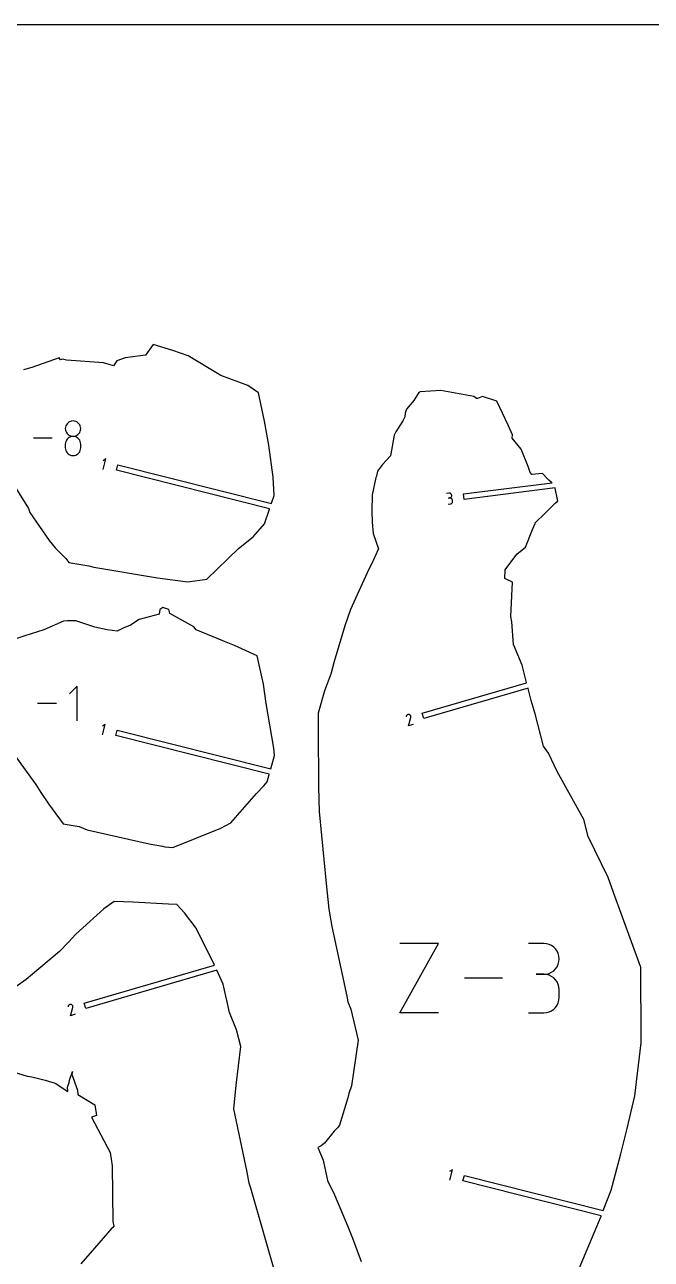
# Model space of a CAD drawing. Extents: x 0 to 560, y 0 to 480.
# Drawn here: x 130 to 258.7, y 226.6 to 480 of the extents above; entities that cross this region are included whole.
import ezdxf

# ---------------------------------------------------------------- set-up
doc = ezdxf.new("R2010")
doc.units = 0

msp = doc.modelspace()

# ---------------------------------------------------------------- linework, layer by layer
at = {"layer": 'annotation', "color": 1}
for p, q in [((138.575557, 397.892096), (138.458494, 397.646261)), ((138.731656, 398.11252), (138.575557, 397.892096)), ((138.922297, 398.30301), (138.731656, 398.11252)), ((139.142985, 398.459044), (138.922297, 398.30301)), ((139.389227, 398.576097), (139.142985, 398.459044)), ((139.656527, 398.649646), (139.389227, 398.576097)), ((139.940394, 398.675167), (139.656527, 398.649646)), ((140.22426, 398.649646), (139.940394, 398.675167)), ((139.940394, 398.675167), (139.940394, 398.675167)), ((140.49156, 398.576097), (140.22426, 398.649646)), ((140.737802, 398.459044), (140.49156, 398.576097)), ((140.95849, 398.30301), (140.737802, 398.459044)), ((141.149131, 398.11252), (140.95849, 398.30301)), ((141.30523, 397.892096), (141.149131, 398.11252)), ((141.422293, 397.646261), (141.30523, 397.892096)), ((138.38496, 397.37954), (138.35945, 397.096456)), ((138.35945, 397.096456), (138.35945, 397.096456)), ((138.35945, 397.096456), (138.384975, 396.812043)), ((138.458494, 397.646261), (138.38496, 397.37954)), ((138.384975, 396.812043), (138.458545, 396.544288)), ((138.458545, 396.544288), (138.575657, 396.297676)), ((138.575657, 396.297676), (138.731803, 396.076694)), ((138.731803, 396.076694), (138.922481, 395.88583)), ((139.142985, 395.297008), (138.922297, 395.140771)), ((138.922481, 395.88583), (139.143184, 395.72957)), ((139.389227, 395.414166), (139.142985, 395.297008)), ((139.143184, 395.72957), (139.389407, 395.6124)), ((139.656527, 395.487754), (139.389227, 395.414166)), ((139.389407, 395.6124), (139.656645, 395.538809)), ((139.940394, 395.513281), (139.656527, 395.487754)), ((139.656645, 395.538809), (139.940394, 395.513281)), ((139.940394, 395.513281), (140.224142, 395.538809)), ((140.22426, 395.487768), (139.940394, 395.513281)), ((139.940394, 395.513281), (139.940394, 395.513281)), ((139.940394, 395.513281), (139.940394, 395.513281)), ((140.224142, 395.538809), (140.49138, 395.6124)), ((140.49156, 395.414218), (140.22426, 395.487768)), ((140.49138, 395.6124), (140.737604, 395.72957)), ((140.737802, 395.297108), (140.49156, 395.414218)), ((140.737604, 395.72957), (140.958306, 395.88583)), ((140.95849, 395.140918), (140.737802, 395.297108)), ((140.958306, 395.88583), (141.148984, 396.076694)), ((141.148984, 396.076694), (141.305131, 396.297676)), ((141.305131, 396.297676), (141.422242, 396.544288)), ((141.422242, 396.544288), (141.495812, 396.812043)), ((141.495827, 397.37954), (141.422293, 397.646261)), ((141.495812, 396.812043), (141.521337, 397.096456)), ((141.521337, 397.096456), (141.495827, 397.37954)), ((141.521337, 397.096456), (141.521337, 397.096456)), ((135.690353, 395.124184), (131.797598, 395.124184)), ((138.38496, 394.214832), (138.35945, 393.930552)), ((138.35945, 393.930552), (138.35945, 393.142982)), ((138.35945, 393.142982), (138.35945, 393.142982)), ((138.35945, 393.142982), (138.384975, 392.858722)), ((138.458494, 394.482484), (138.38496, 394.214832)), ((138.384975, 392.858722), (138.458545, 392.591377)), ((138.575557, 394.729018), (138.458494, 394.482484)), ((138.731656, 394.949944), (138.575557, 394.729018)), ((138.922297, 395.140771), (138.731656, 394.949944)), ((141.149131, 394.950128), (140.95849, 395.140918)), ((141.30523, 394.729217), (141.149131, 394.950128)), ((141.422293, 394.482664), (141.30523, 394.729217)), ((141.422242, 392.591377), (141.495812, 392.858722)), ((141.495827, 394.214949), (141.422293, 394.482664)), ((141.495812, 392.858722), (141.521337, 393.142982)), ((141.521337, 393.930552), (141.495827, 394.214949)), ((141.521337, 393.142982), (141.521337, 393.930552)), ((141.521337, 393.930552), (141.521337, 393.930552)), ((138.458545, 392.591377), (138.575657, 392.345359)), ((138.575657, 392.345359), (138.731803, 392.125082)), ((138.731803, 392.125082), (138.922481, 391.934958)), ((138.922481, 391.934958), (139.143184, 391.779403)), ((139.143184, 391.779403), (139.389407, 391.662827)), ((139.389407, 391.662827), (139.656645, 391.589646)), ((139.656645, 391.589646), (139.940394, 391.564271)), ((139.940394, 391.564271), (140.224142, 391.589646)), ((139.940394, 391.564271), (139.940394, 391.564271)), ((140.224142, 391.589646), (140.49138, 391.662827)), ((140.49138, 391.662827), (140.737604, 391.779403)), ((140.737604, 391.779403), (140.958306, 391.934958)), ((140.958306, 391.934958), (141.148984, 392.125082)), ((141.148984, 392.125082), (141.305131, 392.345359)), ((141.305131, 392.345359), (141.422242, 392.591377)), ((146.700663, 390.880423), (146.095897, 390.519359)), ((146.152328, 388.708574), (146.700663, 390.880423)), ((217.156663, 383.855169), (216.663203, 383.792539)), ((217.281922, 382.868248), (217.034844, 382.836889)), ((217.034844, 382.836889), (217.281922, 382.868248)), ((217.246424, 383.858467), (217.156663, 383.855169)), ((217.332849, 383.846109), (217.246424, 383.858467)), ((217.281922, 382.868248), (217.369661, 382.88748)), ((217.371683, 382.871546), (217.281922, 382.868248)), ((217.281922, 382.868248), (217.281922, 382.868248)), ((217.414368, 383.819331), (217.332849, 383.846109)), ((217.369661, 382.88748), (217.450256, 382.92105)), ((217.458108, 382.859189), (217.371683, 382.871546)), ((217.489414, 383.779369), (217.414368, 383.819331)), ((217.450256, 382.92105), (217.522497, 382.96738)), ((217.539627, 382.832411), (217.458108, 382.859189)), ((217.55642, 383.727457), (217.489414, 383.779369)), ((217.522497, 382.96738), (217.585172, 383.024894)), ((217.614674, 382.792448), (217.539627, 382.832411)), ((217.613815, 383.664833), (217.55642, 383.727457)), ((217.585172, 383.024894), (217.637069, 383.092015)), ((217.660034, 383.59273), (217.613815, 383.664833)), ((217.681679, 382.740537), (217.614674, 382.792448)), ((217.637069, 383.092015), (217.676979, 383.167166)), ((217.693506, 383.512386), (217.660034, 383.59273)), ((217.676979, 383.167166), (217.703689, 383.248771)), ((217.739074, 382.677912), (217.681679, 382.740537)), ((217.712664, 383.425035), (217.693506, 383.512386)), ((217.703689, 383.248771), (217.715988, 383.335253)), ((217.715988, 383.335253), (217.712664, 383.425035)), ((217.712664, 383.425035), (217.712664, 383.425035)), ((217.785293, 382.60581), (217.739074, 382.677912)), ((216.944903, 381.573013), (217.438364, 381.635643)), ((217.438364, 381.635643), (217.526103, 381.654869)), ((217.438364, 381.635643), (217.438364, 381.635643)), ((217.526103, 381.654869), (217.606702, 381.688413)), ((217.606702, 381.688413), (217.678949, 381.734692)), ((217.678949, 381.734692), (217.741634, 381.79212)), ((217.741634, 381.79212), (217.793548, 381.859113)), ((217.818765, 382.525465), (217.785293, 382.60581)), ((217.793548, 381.859113), (217.83348, 381.934086)), ((217.837924, 382.438115), (217.818765, 382.525465)), ((217.83348, 381.934086), (217.86022, 382.015454)), ((217.869283, 382.191036), (217.837924, 382.438115)), ((217.837924, 382.438115), (217.837924, 382.438115)), ((217.86022, 382.015454), (217.872558, 382.101632)), ((217.872558, 382.101632), (217.869283, 382.191036)), ((140.771826, 344.264693), (139.188016, 342.680437)), ((140.771826, 337.140454), (140.771826, 344.264693)), ((136.516873, 340.702573), (132.621461, 340.702573)), ((208.359983, 338.055295), (208.332364, 337.916714)), ((208.389163, 338.140376), (208.359983, 338.055295)), ((208.431685, 338.216696), (208.389163, 338.140376)), ((208.485872, 338.283256), (208.431685, 338.216696)), ((208.550044, 338.339054), (208.485872, 338.283256)), ((208.622525, 338.383087), (208.550044, 338.339054)), ((208.701635, 338.414355), (208.622525, 338.383087)), ((208.785697, 338.431857), (208.701635, 338.414355)), ((208.873031, 338.43459), (208.785697, 338.431857)), ((208.85344, 336.125323), (209.321518, 337.803427)), ((208.961961, 338.421555), (208.873031, 338.43459)), ((209.046662, 338.392197), (208.961961, 338.421555)), ((208.961961, 338.421555), (208.961961, 338.421555)), ((209.12277, 338.349519), (209.046662, 338.392197)), ((209.189228, 338.295203), (209.12277, 338.349519)), ((209.244981, 338.230929), (209.189228, 338.295203)), ((209.288973, 338.158376), (209.244981, 338.230929)), ((209.320146, 338.079225), (209.288973, 338.158376)), ((209.337446, 337.995156), (209.320146, 338.079225)), ((209.321518, 337.803427), (209.322192, 337.80504)), ((209.321518, 337.803427), (209.321518, 337.803427)), ((209.322192, 337.80504), (209.32282, 337.806652)), ((209.32282, 337.806652), (209.323404, 337.808275)), ((209.323404, 337.808275), (209.323949, 337.809923)), ((209.323949, 337.809923), (209.324458, 337.811608)), ((209.324458, 337.811608), (209.324934, 337.813344)), ((209.324934, 337.813344), (209.32538, 337.815144)), ((209.32538, 337.815144), (209.3258, 337.81702)), ((209.3258, 337.81702), (209.326198, 337.818986)), ((209.326198, 337.818986), (209.339815, 337.90785)), ((209.326198, 337.818986), (209.326198, 337.818986)), ((209.339815, 337.90785), (209.337446, 337.995156)), ((146.571635, 336.399828), (145.966869, 336.038764)), ((146.0233, 334.227979), (146.571635, 336.399828)), ((209.808477, 336.403902), (208.85344, 336.125323)), ((207.072008, 277.201127), (214.982542, 291.44795)), ((214.982542, 291.44795), (207.072008, 291.44795)), ((236.621255, 291.431422), (233.457578, 291.431422)), ((237.19025, 291.38035), (236.621255, 291.431422)), ((237.725655, 291.233168), (237.19025, 291.38035)), ((238.218564, 290.99893), (237.725655, 291.233168)), ((238.660072, 290.686686), (238.218564, 290.99893)), ((239.041276, 290.305489), (238.660072, 290.686686)), ((239.353268, 289.864391), (239.041276, 290.305489)), ((239.587145, 289.372444), (239.353268, 289.864391)), ((239.734002, 288.8387), (239.587145, 289.372444)), ((239.041276, 286.231531), (239.353268, 286.673745)), ((239.353268, 286.673745), (239.587145, 287.167248)), ((239.587145, 287.167248), (239.734002, 287.703063)), ((239.784933, 288.272211), (239.734002, 288.8387)), ((239.734002, 287.703063), (239.784933, 288.272211)), ((239.784933, 288.272211), (239.784933, 288.272211)), ((228.11636, 284.324539), (220.32644, 284.324539)), ((236.621255, 285.104067), (235.037183, 285.104067)), ((235.037183, 285.104067), (236.621255, 285.104067)), ((236.621255, 285.104067), (237.19025, 285.155151)), ((237.19025, 285.052995), (236.621255, 285.104067)), ((236.621255, 285.104067), (236.621255, 285.104067)), ((237.19025, 285.155151), (237.725655, 285.302418)), ((237.725655, 284.905813), (237.19025, 285.052995)), ((237.725655, 285.302418), (238.218564, 285.53689)), ((238.218564, 284.671575), (237.725655, 284.905813)), ((238.218564, 285.53689), (238.660072, 285.849587)), ((238.660072, 284.359331), (238.218564, 284.671575)), ((238.660072, 285.849587), (239.041276, 286.231531)), ((239.041276, 283.978134), (238.660072, 284.359331)), ((239.353268, 283.537036), (239.041276, 283.978134)), ((239.587145, 283.045089), (239.353268, 283.537036)), ((239.734002, 282.511345), (239.587145, 283.045089)), ((239.784933, 281.944857), (239.734002, 282.511345)), ((239.784933, 280.360784), (239.784933, 281.944857)), ((239.784933, 281.944857), (239.784933, 281.944857)), ((139.068263, 278.775439), (139.014077, 278.70888)), ((139.132436, 278.831237), (139.068263, 278.775439)), ((139.204917, 278.87527), (139.132436, 278.831237)), ((139.284027, 278.906538), (139.204917, 278.87527)), ((139.368088, 278.92404), (139.284027, 278.906538)), ((139.455423, 278.926774), (139.368088, 278.92404)), ((139.544353, 278.913738), (139.455423, 278.926774)), ((139.629054, 278.88438), (139.544353, 278.913738)), ((139.544353, 278.913738), (139.544353, 278.913738)), ((139.705162, 278.841703), (139.629054, 278.88438)), ((139.77162, 278.787386), (139.705162, 278.841703)), ((139.827373, 278.723112), (139.77162, 278.787386)), ((239.041276, 278.327139), (239.353268, 278.768208)), ((239.353268, 278.768208), (239.587145, 279.260191)), ((239.587145, 279.260191), (239.734002, 279.79406)), ((239.734002, 279.79406), (239.784933, 280.360784)), ((138.942375, 278.547478), (138.914756, 278.408897)), ((138.971555, 278.632559), (138.942375, 278.547478)), ((139.014077, 278.70888), (138.971555, 278.632559)), ((139.435832, 276.617506), (139.90391, 278.29561)), ((140.390868, 276.896085), (139.435832, 276.617506)), ((139.871364, 278.650559), (139.827373, 278.723112)), ((139.902538, 278.571408), (139.871364, 278.650559)), ((139.919838, 278.487339), (139.902538, 278.571408)), ((139.90391, 278.29561), (139.904584, 278.297224)), ((139.90391, 278.29561), (139.90391, 278.29561)), ((139.904584, 278.297224), (139.905212, 278.298835)), ((139.905212, 278.298835), (139.905796, 278.300458)), ((139.905796, 278.300458), (139.906341, 278.302106)), ((139.906341, 278.302106), (139.90685, 278.303791)), ((139.90685, 278.303791), (139.907325, 278.305527)), ((139.907325, 278.305527), (139.907772, 278.307327)), ((139.907772, 278.307327), (139.908192, 278.309203)), ((139.908192, 278.309203), (139.90859, 278.31117)), ((139.90859, 278.31117), (139.922207, 278.400033)), ((139.90859, 278.31117), (139.90859, 278.31117)), ((139.922207, 278.400033), (139.919838, 278.487339)), ((214.982542, 277.201127), (207.072008, 277.201127)), ((233.457578, 277.201574), (236.621255, 277.201574)), ((236.621255, 277.201574), (237.19025, 277.252617)), ((236.621255, 277.201574), (236.621255, 277.201574)), ((237.19025, 277.252617), (237.725655, 277.399724)), ((237.725655, 277.399724), (238.218564, 277.633867)), ((238.218564, 277.633867), (238.660072, 277.946016)), ((238.660072, 277.946016), (239.041276, 278.327139)), ((217.832131, 244.99967), (217.227365, 244.638606)), ((217.283796, 242.827821), (217.832131, 244.99967))]:
    msp.add_line(p, q, dxfattribs=at)
at = {"layer": 'boundary', "color": 5}
for p, q in [((156.365212, 414.351709), (154.809302, 412.142298)), ((160.454458, 413.102858), (156.365212, 414.351709)), ((163.573734, 412.039023), (160.454458, 413.102858)), ((137.079092, 411.634514), (131.474726, 409.676149)), ((137.342925, 411.247132), (137.079092, 411.634514)), ((137.792464, 411.332825), (137.342925, 411.247132)), ((138.598169, 411.120597), (137.792464, 411.332825)), ((146.228025, 410.597524), (138.598169, 411.120597)), ((147.361462, 410.271344), (146.228025, 410.597524)), ((148.908898, 411.014352), (148.217227, 409.958412)), ((150.628762, 411.648039), (148.908898, 411.014352)), ((154.809302, 412.142298), (150.628762, 411.648039)), ((170.323418, 408.009822), (163.573734, 412.039023)), ((131.474726, 409.676149), (129.75925, 409.132434)), ((148.217227, 409.958412), (147.361462, 410.271344)), ((175.814247, 405.936043), (170.323418, 408.009822)), ((178.006987, 404.445295), (175.814247, 405.936043)), ((179.231354, 398.652831), (178.006987, 404.445295)), ((210.957114, 404.547499), (209.95836, 402.860639)), ((211.247417, 404.66174), (210.957114, 404.547499)), ((215.453236, 404.893226), (211.247417, 404.66174)), ((222.263539, 403.661935), (215.453236, 404.893226)), ((222.816111, 403.293895), (222.263539, 403.661935)), ((223.017098, 403.315403), (222.816111, 403.293895)), ((224.043506, 403.720069), (223.017098, 403.315403)), ((226.969635, 402.711272), (224.043506, 403.720069)), ((208.447015, 401.065177), (208.149493, 400.28215)), ((209.95836, 402.860639), (208.447015, 401.065177)), ((229.327416, 397.834398), (226.969635, 402.711272)), ((180.146742, 393.685392), (179.231354, 398.652831)), ((207.699931, 398.682801), (206.262385, 396.451213)), ((208.091192, 399.531108), (207.699931, 398.682801)), ((208.149493, 400.28215), (208.091192, 399.531108)), ((230.162713, 395.841076), (229.327416, 397.834398)), ((205.856053, 395.746685), (205.145768, 391.53681)), ((206.262385, 396.451213), (205.856053, 395.746685)), ((230.138909, 395.174781), (230.162713, 395.841076)), ((181.055524, 387.165483), (180.146742, 393.685392)), ((231.955415, 392.873367), (230.138909, 395.174781)), ((233.394922, 389.311489), (231.955415, 392.873367)), ((205.145768, 391.53681), (203.489033, 389.736096)), ((148.882966, 388.583323), (149.163499, 389.694457)), ((180.315501, 380.647428), (148.882966, 388.583323)), ((149.163499, 389.694457), (180.692181, 381.734287)), ((202.454707, 388.35051), (202.274023, 387.334576)), ((203.489033, 389.736096), (202.454707, 388.35051)), ((233.811785, 388.109825), (233.394922, 389.311489)), ((234.156262, 387.694297), (233.811785, 388.109825)), ((236.316411, 387.881659), (234.156262, 387.694297)), ((237.679814, 386.521348), (236.316411, 387.881659)), ((181.238813, 383.372533), (181.055524, 387.165483)), ((202.147076, 387.048488), (201.396006, 383.503832)), ((202.274023, 387.334576), (202.147076, 387.048488)), ((220.129193, 383.683671), (238.300038, 385.989901)), ((238.228313, 386.051359), (237.679814, 386.521348)), ((238.300038, 385.989901), (238.228313, 386.051359)), ((128.187134, 384.871241), (130.797589, 380.705021)), ((180.786808, 382.00732), (181.238813, 383.372533)), ((201.396006, 383.503832), (201.271258, 380.165069)), ((220.273485, 382.546792), (220.129193, 383.683671)), ((238.93933, 384.915846), (220.273485, 382.546792)), ((238.952787, 384.846993), (238.93933, 384.915846)), ((239.395332, 382.582665), (238.952787, 384.846993)), ((130.797589, 380.705021), (131.082795, 379.88301)), ((179.253771, 377.58395), (180.292493, 380.581041)), ((180.292493, 380.581041), (180.315501, 380.647428)), ((180.692181, 381.734287), (180.71519, 381.800674)), ((180.71519, 381.800674), (180.786808, 382.00732)), ((201.271258, 380.165069), (201.354876, 377.90309)), ((236.728886, 379.580352), (239.017343, 381.837624)), ((239.017343, 381.837624), (239.3449, 382.091812)), ((239.3449, 382.091812), (239.48673, 382.263769)), ((239.48673, 382.263769), (239.395332, 382.582665)), ((131.082795, 379.88301), (135.069292, 374.137166)), ((176.912747, 374.861074), (179.253771, 377.58395)), ((201.354876, 377.90309), (201.550983, 375.545291)), ((234.31189, 376.420144), (234.808078, 377.648398)), ((234.808078, 377.648398), (234.860375, 377.733785)), ((234.860375, 377.733785), (234.920031, 377.829216)), ((234.920031, 377.829216), (236.728886, 379.580352)), ((201.550983, 375.545291), (202.695671, 372.45189)), ((232.887716, 372.750978), (234.31189, 376.420144)), ((135.069292, 374.137166), (136.264474, 372.643212)), ((136.264474, 372.643212), (138.437491, 370.446365)), ((167.43895, 366.199955), (173.941301, 372.50564)), ((173.941301, 372.50564), (176.912747, 374.861074)), ((231.081057, 371.350171), (232.887716, 372.750978)), ((138.437491, 370.446365), (139.098454, 369.599027)), ((202.695671, 372.45189), (201.151339, 369.119789)), ((228.692408, 368.102719), (231.081057, 371.350171)), ((139.098454, 369.599027), (142.746003, 369.035175)), ((142.746003, 369.035175), (143.216946, 368.910334)), ((143.216946, 368.910334), (144.240874, 368.668063)), ((144.240874, 368.668063), (157.305812, 366.467609)), ((200.685165, 368.224214), (198.302072, 362.975979)), ((201.151339, 369.119789), (200.685165, 368.224214)), ((228.604124, 366.365869), (228.692408, 368.102719)), ((157.305812, 366.467609), (163.524593, 365.636645)), ((163.524593, 365.636645), (167.43895, 366.199955)), ((230.216758, 365.553401), (228.604124, 366.365869)), ((229.815246, 358.567728), (230.216758, 365.553401)), ((198.302072, 362.975979), (196.939303, 360.0089)), ((157.791831, 359.944773), (157.631411, 359.03332)), ((158.367083, 360.361626), (157.791831, 359.944773)), ((159.591884, 359.974667), (158.367083, 360.361626)), ((159.789335, 359.154801), (159.591884, 359.974667)), ((196.939303, 360.0089), (195.782428, 356.602378)), ((138.00992, 357.557128), (133.92629, 355.777065)), ((138.786403, 357.660592), (138.00992, 357.557128)), ((140.494283, 357.63719), (138.786403, 357.660592)), ((144.446734, 356.342791), (140.494283, 357.63719)), ((153.52139, 357.912819), (151.739398, 356.752318)), ((157.631411, 359.03332), (153.52139, 357.912819)), ((164.742092, 356.411353), (159.789335, 359.154801)), ((230.019703, 357.473863), (229.815246, 358.567728)), ((230.414461, 352.775223), (230.019703, 357.473863)), ((133.92629, 355.777065), (130.074041, 354.592526)), ((146.936788, 355.791864), (144.446734, 356.342791)), ((149.025764, 355.550016), (146.936788, 355.791864)), ((150.236256, 356.145102), (149.025764, 355.550016)), ((151.739398, 356.752318), (150.236256, 356.145102)), ((165.237659, 355.829335), (164.742092, 356.411353)), ((171.017557, 353.443155), (165.237659, 355.829335)), ((195.782428, 356.602378), (193.541594, 349.329257)), ((130.074041, 354.592526), (127.607005, 353.779673)), ((173.110827, 352.565756), (171.017557, 353.443155)), ((177.777588, 350.470211), (173.110827, 352.565756)), ((232.172343, 348.525794), (230.414461, 352.775223)), ((179.022148, 344.673265), (177.777588, 350.470211)), ((193.541594, 349.329257), (192.908309, 346.685162)), ((233.077316, 345.027792), (232.172343, 348.525794)), ((179.587287, 340.679543), (179.022148, 344.673265)), ((192.908309, 346.685162), (191.607972, 343.251897)), ((211.667039, 338.709609), (233.094857, 344.959991)), ((233.094857, 344.959991), (233.077316, 345.027792)), ((191.607972, 343.251897), (190.313592, 338.670505)), ((233.382025, 343.849997), (211.987948, 337.609457)), ((233.399566, 343.782197), (233.382025, 343.849997)), ((234.04077, 341.303742), (233.399566, 343.782197)), ((181.192731, 331.495584), (179.587287, 340.679543)), ((234.833986, 338.58443), (234.04077, 341.303742)), ((190.313592, 338.670505), (190.285549, 335.627605)), ((211.987948, 337.609457), (211.667039, 338.709609)), ((236.517514, 331.903748), (234.833986, 338.58443)), ((148.753938, 334.102728), (149.03447, 335.213862)), ((149.03447, 335.213862), (180.547236, 327.25771)), ((190.285549, 335.627605), (190.370838, 323.588366)), ((180.239472, 326.153452), (148.753938, 334.102728)), ((127.765798, 330.261334), (132.289086, 324.030061)), ((180.547236, 327.25771), (181.306312, 329.981278)), ((181.306312, 329.981278), (181.192731, 331.495584)), ((237.594065, 330.52159), (236.517514, 331.903748)), ((239.334348, 326.75321), (237.594065, 330.52159)), ((179.09164, 323.791254), (179.808458, 324.606972)), ((179.808458, 324.606972), (180.220673, 326.086002)), ((180.220673, 326.086002), (180.239472, 326.153452)), ((244.810684, 316.867636), (239.334348, 326.75321)), ((132.289086, 324.030061), (133.300971, 322.417512)), ((133.300971, 322.417512), (134.884107, 320.101874)), ((172.311378, 316.213037), (177.629981, 322.187646)), ((177.629981, 322.187646), (179.09164, 323.791254)), ((190.370838, 323.588366), (190.451992, 318.5528)), ((134.884107, 320.101874), (137.907381, 315.990321)), ((190.451992, 318.5528), (191.945374, 303.737954)), ((245.7398, 313.361754), (244.810684, 316.867636)), ((137.907381, 315.990321), (141.198366, 315.449928)), ((141.198366, 315.449928), (142.816341, 314.785222)), ((142.816341, 314.785222), (155.556727, 311.911674)), ((160.430131, 311.149003), (170.295672, 315.114278)), ((170.295672, 315.114278), (172.311378, 316.213037)), ((155.556727, 311.911674), (158.310641, 311.380896)), ((249.79975, 304.979616), (245.7398, 313.361754)), ((158.310641, 311.380896), (158.759211, 311.250091)), ((158.759211, 311.250091), (160.430131, 311.149003)), ((250.959086, 301.921706), (249.79975, 304.979616)), ((191.945374, 303.737954), (192.499742, 298.505741)), ((256.467032, 286.68884), (250.959086, 301.921706)), ((148.399126, 300.037953), (146.256609, 298.566145)), ((152.188498, 299.884162), (148.399126, 300.037953)), ((159.569335, 299.477944), (152.188498, 299.884162)), ((161.237118, 299.41507), (159.569335, 299.477944)), ((162.824678, 297.751353), (161.237118, 299.41507)), ((146.256609, 298.566145), (140.531505, 293.349767)), ((165.230583, 294.562376), (162.824678, 297.751353)), ((192.499742, 298.505741), (193.063856, 294.944601)), ((168.965825, 286.994824), (165.230583, 294.562376)), ((193.063856, 294.944601), (196.133578, 280.58896)), ((138.967079, 291.653263), (137.195344, 289.754594)), ((140.531505, 293.349767), (138.967079, 291.653263)), ((137.195344, 289.754594), (131.604251, 285.160482)), ((142.249431, 279.201792), (168.965825, 286.994824)), ((256.507619, 286.556132), (256.467032, 286.68884)), ((256.639736, 271.713477), (256.507619, 286.556132)), ((130.304963, 284.026356), (125.153287, 280.416973)), ((131.604251, 285.160482), (130.304963, 284.026356)), ((169.4775, 285.950318), (142.57034, 278.10164)), ((170.786442, 283.051633), (169.4775, 285.950318)), ((172.068594, 277.274827), (170.786442, 283.051633)), ((142.57034, 278.10164), (142.249431, 279.201792)), ((196.133578, 280.58896), (196.400794, 279.433185)), ((196.400794, 279.433185), (196.991719, 277.946349)), ((173.484959, 273.732213), (172.068594, 277.274827)), ((196.991719, 277.946349), (198.486029, 271.599742)), ((174.395171, 270.320548), (173.484959, 273.732213)), ((198.486029, 271.599742), (197.121704, 262.215902)), ((256.612633, 271.064542), (256.61764, 271.358098)), ((256.61764, 271.358098), (256.625619, 271.514057)), ((256.625619, 271.514057), (256.639736, 271.713477)), ((173.441561, 262.35549), (174.395171, 270.320548)), ((255.323416, 260.144436), (256.612633, 271.064542)), ((125.439848, 265.788709), (130.554806, 264.183807)), ((130.554806, 264.183807), (131.495315, 264.089126)), ((131.495315, 264.089126), (134.188256, 263.365954)), ((139.239898, 263.408018), (139.819833, 265.142147)), ((139.819833, 265.142147), (139.728425, 264.555011)), ((139.728425, 264.555011), (140.847499, 261.305199)), ((134.188256, 263.365954), (136.304423, 262.779021)), ((136.304423, 262.779021), (138.875324, 261.030296)), ((138.807576, 261.93597), (139.14814, 262.875836)), ((138.875324, 261.030296), (138.807576, 261.93597)), ((139.14814, 262.875836), (139.239898, 263.408018)), ((140.847499, 261.305199), (140.91572, 260.423723)), ((172.988053, 257.519649), (173.441561, 262.35549)), ((197.121704, 262.215902), (196.602753, 260.639879)), ((140.91572, 260.423723), (144.401277, 258.298836)), ((196.343938, 259.75665), (194.655359, 254.146769)), ((196.602753, 260.639879), (196.343938, 259.75665)), ((253.721093, 253.443443), (255.323416, 260.144436)), ((144.763551, 256.112711), (143.700786, 255.784943)), ((144.401277, 258.298836), (144.763551, 256.112711)), ((175.68687, 244.479976), (172.988053, 257.519649)), ((143.700786, 255.784943), (147.595648, 248.56576)), ((194.377362, 253.751041), (193.549091, 252.907885)), ((194.655359, 254.146769), (194.377362, 253.751041)), ((252.4218, 248.291985), (253.721093, 253.443443)), ((193.549091, 252.907885), (191.60383, 250.437424)), ((147.595648, 248.56576), (148.000107, 245.824942)), ((190.927022, 249.891986), (190.220778, 249.595512)), ((190.220778, 249.595512), (191.298886, 246.975406)), ((191.60383, 250.437424), (190.927022, 249.891986)), ((148.000107, 245.824942), (148.148161, 234.348075)), ((191.298886, 246.975406), (192.216748, 242.777587)), ((250.437657, 240.805087), (252.4218, 248.291985)), ((176.092008, 242.220193), (175.68687, 244.479976)), ((220.014434, 242.702571), (220.294966, 243.813704)), ((220.294966, 243.813704), (248.831958, 236.608858)), ((176.452246, 241.229711), (176.092008, 242.220193)), ((181.775632, 222.575982), (176.452246, 241.229711)), ((192.216748, 242.777587), (193.617938, 239.852929)), ((248.409011, 235.533681), (220.014434, 242.702571)), ((248.831958, 236.608858), (250.437657, 240.805087)), ((193.617938, 239.852929), (196.352057, 233.338422)), ((148.142322, 233.161832), (147.922757, 232.977779)), ((148.31247, 233.407595), (148.142322, 233.161832)), ((148.148161, 234.348075), (148.31247, 233.407595)), ((196.352057, 233.338422), (197.297833, 230.985989)), ((245.505472, 228.62451), (248.381581, 235.46841)), ((248.381581, 235.46841), (248.409011, 235.533681)), ((147.922757, 232.977779), (144.334899, 228.918737)), ((197.297833, 230.985989), (199.13038, 226.1594)), ((144.334899, 228.918737), (141.521663, 225.701973)), ((241.831069, 219.938601), (245.505472, 228.62451))]:
    msp.add_line(p, q, dxfattribs=at)
at = {"layer": 'frame', "color": 5}
msp.add_line((560, 480), (0, 480), dxfattribs=at)

doc.saveas('drawing.dxf')
